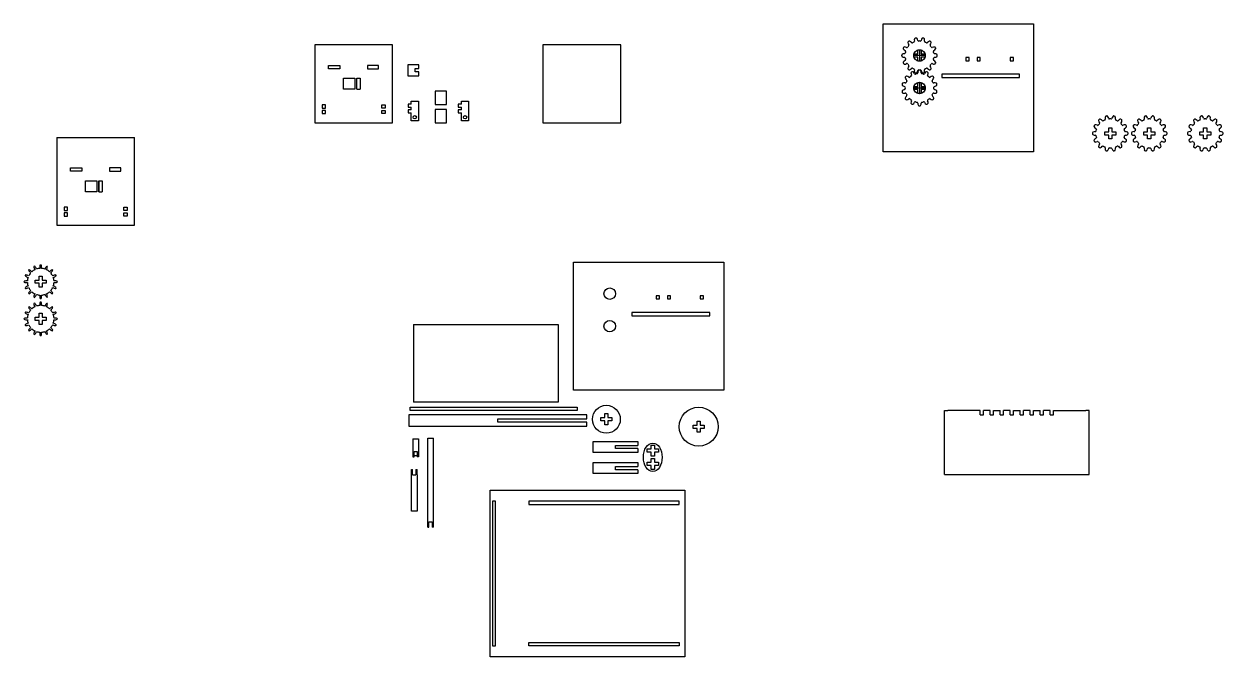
# Model space of a CAD drawing. Header units: millimetres. Extents: x 9580 to 14459, y 6196 to 7212.
# Drawn here: x 13381 to 14459, y 6643 to 7212 of the extents above; entities that cross this region are included whole.
import ezdxf

# ---------------------------------------------------------------- set-up
doc = ezdxf.new("R2010")
doc.units = ezdxf.units.MM

msp = doc.modelspace()

# ---------------------------------------------------------------- linework, layer by layer
for p, q in [((13712.2, 7192.9), (13642.2, 7192.9)), ((13642.2, 7192.9), (13642.2, 7122.9)), ((13712.2, 7122.9), (13712.2, 7192.9)), ((13917.4, 7192.9), (13847.4, 7192.9)), ((13847.4, 7192.9), (13847.4, 7122.9)), ((13917.4, 7122.9), (13917.4, 7192.9)), ((14190.8, 7183.3), (14180.8, 7183.3)), ((14185.8, 7188.3), (14185.8, 7178.3)), ((14230.5, 7181.5), (14227.6, 7181.5)), ((14227.6, 7181.5), (14227.6, 7178.6)), ((14227.6, 7178.6), (14230.5, 7178.6)), ((14230.5, 7178.6), (14230.5, 7181.5)), ((14240.5, 7181.5), (14237.6, 7181.5)), ((14237.6, 7181.5), (14237.6, 7178.6)), ((14237.6, 7178.6), (14240.5, 7178.6)), ((14240.5, 7178.6), (14240.5, 7181.5)), ((14270.2, 7181.5), (14267.3, 7181.5)), ((14267.3, 7181.5), (14267.3, 7178.6)), ((14267.3, 7178.6), (14270.2, 7178.6)), ((14270.2, 7178.6), (14270.2, 7181.5)), ((13654.7, 7174.3), (13664.7, 7174.3)), ((13654.7, 7171.4), (13654.7, 7174.3)), ((13664.7, 7171.4), (13654.7, 7171.4)), ((13664.7, 7174.3), (13664.7, 7171.4)), ((13699.7, 7174.3), (13689.7, 7174.3)), ((13689.7, 7174.3), (13689.7, 7171.4)), ((13689.7, 7171.4), (13699.7, 7171.4)), ((13699.7, 7171.4), (13699.7, 7174.3)), ((13725.9, 7175), (13725.9, 7165)), ((13735.9, 7175), (13725.9, 7175)), ((13732.4, 7171.5), (13735.9, 7171.5)), ((13732.4, 7168.6), (13732.4, 7171.5)), ((13735.9, 7168.6), (13732.4, 7168.6)), ((13735.9, 7171.5), (13735.9, 7175)), ((13735.9, 7165), (13735.9, 7168.6)), ((13668.2, 7162.9), (13678.2, 7162.9)), ((13668.2, 7152.9), (13668.2, 7162.9)), ((13678.2, 7162.9), (13678.2, 7152.9)), ((13680.2, 7152.9), (13680.2, 7162.9)), ((13680.2, 7162.9), (13683.1, 7162.9)), ((13683.1, 7162.9), (13683.1, 7152.9)), ((13725.9, 7165), (13735.9, 7165)), ((14185.8, 7159.1), (14185.8, 7149.1)), ((14205.8, 7166.4), (14205.8, 7163.5)), ((14275.8, 7166.4), (14205.8, 7166.4)), ((14205.8, 7163.5), (14275.8, 7163.5)), ((14275.8, 7163.5), (14275.8, 7166.4)), ((13678.2, 7152.9), (13668.2, 7152.9)), ((13680.2, 7152.9), (13683.1, 7152.9)), ((13760.6, 7151.1), (13750.6, 7151.1)), ((13750.6, 7151.1), (13750.6, 7139.1)), ((13760.6, 7139.1), (13760.6, 7151.1)), ((14180.8, 7154.1), (14190.8, 7154.1)), ((13651.8, 7139), (13648.9, 7139)), ((13648.9, 7139), (13648.9, 7136.1)), ((13648.9, 7136.1), (13651.8, 7136.1)), ((13651.8, 7136.1), (13651.8, 7139)), ((13702.6, 7139), (13705.5, 7139)), ((13702.6, 7136.1), (13702.6, 7139)), ((13705.5, 7136.1), (13702.6, 7136.1)), ((13705.5, 7139), (13705.5, 7136.1)), ((13729, 7139.6), (13726.1, 7139.6)), ((13726.1, 7139.6), (13726.1, 7136.7)), ((13726.1, 7136.7), (13729, 7136.7)), ((13750.6, 7139.1), (13760.6, 7139.1)), ((13760.6, 7134.9), (13750.6, 7134.9)), ((13750.6, 7134.9), (13750.6, 7122.9)), ((13760.6, 7122.9), (13760.6, 7134.9)), ((13774.1, 7139.6), (13771.2, 7139.6)), ((13771.2, 7139.6), (13771.2, 7136.7)), ((13771.2, 7136.7), (13774.1, 7136.7)), ((13651.8, 7134), (13648.9, 7134)), ((13648.9, 7134), (13648.9, 7131.1)), ((13648.9, 7131.1), (13651.8, 7131.1)), ((13651.8, 7131.1), (13651.8, 7134)), ((13702.6, 7134), (13705.5, 7134)), ((13702.6, 7131.1), (13702.6, 7134)), ((13705.5, 7131.1), (13702.6, 7131.1)), ((13705.5, 7134), (13705.5, 7131.1)), ((13729, 7134.6), (13726.1, 7134.6)), ((13726.1, 7134.6), (13726.1, 7131.7)), ((13726.1, 7131.7), (13729, 7131.7)), ((13774.1, 7134.6), (13771.2, 7134.6)), ((13771.2, 7134.6), (13771.2, 7131.7)), ((13771.2, 7131.7), (13774.1, 7131.7)), ((13642.2, 7122.9), (13712.2, 7122.9)), ((13750.6, 7122.9), (13760.6, 7122.9)), ((13847.4, 7122.9), (13917.4, 7122.9)), ((13410.3, 7109.7), (13410.3, 7030.7)), ((13410.3, 7109.7), (13480.3, 7109.7)), ((13480.3, 7030.7), (13480.3, 7109.7)), ((13422.8, 7082.2), (13432.8, 7082.2)), ((13422.8, 7079.3), (13422.8, 7082.2)), ((13432.8, 7082.2), (13432.8, 7079.3)), ((13467.8, 7082.2), (13457.8, 7082.2)), ((13457.8, 7082.2), (13457.8, 7079.3)), ((13467.8, 7079.3), (13467.8, 7082.2)), ((13432.8, 7079.3), (13422.8, 7079.3)), ((13436.3, 7070.7), (13446.3, 7070.7)), ((13436.3, 7060.7), (13436.3, 7070.7)), ((13446.3, 7070.7), (13446.3, 7060.7)), ((13448.3, 7060.7), (13448.3, 7070.7)), ((13448.3, 7070.7), (13451.2, 7070.7)), ((13448.3, 7070.7), (13448.3, 7060.7)), ((13448.3, 7070.7), (13448.3, 7060.7)), ((13451.2, 7070.7), (13451.2, 7060.7)), ((13457.8, 7079.3), (13467.8, 7079.3)), ((13446.3, 7060.7), (13436.3, 7060.7)), ((13448.3, 7060.7), (13451.2, 7060.7)), ((13419.9, 7046.9), (13417, 7046.9)), ((13417, 7046.9), (13417, 7044)), ((13417, 7044), (13419.9, 7044)), ((13419.9, 7041.9), (13417, 7041.9)), ((13417, 7041.9), (13417, 7039)), ((13417, 7039), (13419.9, 7039)), ((13419.9, 7044), (13419.9, 7046.9)), ((13419.9, 7039), (13419.9, 7041.9)), ((13470.7, 7046.9), (13473.6, 7046.9)), ((13470.7, 7044), (13470.7, 7046.9)), ((13473.6, 7044), (13470.7, 7044)), ((13470.7, 7041.9), (13473.6, 7041.9)), ((13470.7, 7039), (13470.7, 7041.9)), ((13473.6, 7039), (13470.7, 7039)), ((13473.6, 7046.9), (13473.6, 7044)), ((13473.6, 7041.9), (13473.6, 7039)), ((13410.3, 7030.7), (13480.3, 7030.7)), ((13952.1, 6967.5), (13949.2, 6967.5)), ((13949.2, 6967.5), (13949.2, 6964.6)), ((13949.2, 6964.6), (13952.1, 6964.6)), ((13952.1, 6964.6), (13952.1, 6967.5)), ((13962.1, 6967.5), (13959.2, 6967.5)), ((13959.2, 6967.5), (13959.2, 6964.6)), ((13959.2, 6964.6), (13962.1, 6964.6)), ((13962.1, 6964.6), (13962.1, 6967.5)), ((13991.7, 6967.5), (13988.8, 6967.5)), ((13988.8, 6967.5), (13988.8, 6964.6)), ((13988.8, 6964.6), (13991.7, 6964.6)), ((13991.7, 6964.6), (13991.7, 6967.5)), ((13927.4, 6952.4), (13927.4, 6949.5)), ((13997.4, 6952.4), (13927.4, 6952.4)), ((13997.4, 6949.5), (13997.4, 6952.4)), ((13731.1, 6941.7), (13861.1, 6941.7)), ((13731.1, 6941.7), (13731.1, 6871.7)), ((13861.1, 6941.7), (13861.1, 6871.7)), ((13927.4, 6949.5), (13997.4, 6949.5)), ((13728, 6864.4), (13728, 6867.3)), ((13728, 6867.3), (13878, 6867.3)), ((13861.1, 6871.7), (13731.1, 6871.7)), ((13878, 6867.3), (13878, 6864.4)), ((13878, 6864.4), (13728, 6864.4)), ((14208.4, 6806.9), (14208.4, 6864.4)), ((14208.4, 6864.4), (14211.4, 6864.4)), ((14234.4, 6864.4), (14211.4, 6864.4)), ((14240.4, 6864.4), (14234.4, 6864.4)), ((14240.4, 6860.4), (14240.4, 6864.4)), ((14240.4, 6860.4), (14243.4, 6860.4)), ((14249.4, 6864.4), (14243.4, 6864.4)), ((14243.4, 6860.4), (14243.4, 6864.4)), ((14249.4, 6860.4), (14249.4, 6864.4)), ((14249.4, 6860.4), (14252.4, 6860.4)), ((14252.4, 6860.4), (14252.4, 6864.4)), ((14252.4, 6864.4), (14258.4, 6864.4)), ((14258.4, 6860.4), (14258.4, 6864.4)), ((14258.4, 6860.4), (14261.4, 6860.4)), ((14261.4, 6860.4), (14261.4, 6864.4)), ((14267.4, 6864.4), (14261.4, 6864.4)), ((14267.4, 6860.4), (14267.4, 6864.4)), ((14267.4, 6860.4), (14270.4, 6860.4)), ((14270.4, 6860.4), (14270.4, 6864.4)), ((14270.4, 6864.4), (14276.4, 6864.4)), ((14276.4, 6860.4), (14276.4, 6864.4)), ((14276.4, 6860.4), (14279.4, 6860.4)), ((14285.4, 6864.4), (14279.4, 6864.4)), ((14279.4, 6860.4), (14279.4, 6864.4)), ((14285.4, 6860.4), (14285.4, 6864.4)), ((14285.4, 6860.4), (14288.4, 6860.4)), ((14288.4, 6860.4), (14288.4, 6864.4)), ((14288.4, 6864.4), (14294.4, 6864.4)), ((14294.4, 6860.4), (14294.4, 6864.4)), ((14294.4, 6860.4), (14297.4, 6860.4)), ((14297.4, 6860.4), (14297.4, 6864.4)), ((14303.4, 6864.4), (14297.4, 6864.4)), ((14303.4, 6860.4), (14303.4, 6864.4)), ((14303.4, 6860.4), (14306.4, 6860.4)), ((14306.4, 6860.4), (14306.4, 6864.4)), ((14306.4, 6864.4), (14312.4, 6864.4)), ((14312.4, 6864.4), (14335.4, 6864.4)), ((14338.4, 6864.4), (14335.4, 6864.4)), ((14338.4, 6806.9), (14338.4, 6864.4)), ((13730.4, 6838.9), (13730.4, 6822.6)), ((13730.4, 6838.9), (13735.4, 6838.9)), ((13735.4, 6838.9), (13735.4, 6822.6)), ((13743.9, 6764.4), (13743.9, 6839.4)), ((13743.9, 6839.4), (13748.9, 6839.4)), ((13748.9, 6764.4), (13748.9, 6839.4)), ((13730.4, 6822.6), (13731.5, 6822.6)), ((13731, 6823.8), (13733.9, 6823.8)), ((13731.5, 6827.6), (13734.4, 6827.6)), ((13731.5, 6822.6), (13731.5, 6827.6)), ((13734.4, 6827.6), (13734.4, 6822.6)), ((13735.4, 6822.6), (13734.4, 6822.6)), ((13729.2, 6806.4), (13729.2, 6811.4)), ((13729.2, 6811.4), (13730.2, 6811.4)), ((13729.2, 6773.9), (13729.2, 6806.4)), ((13730.2, 6806.4), (13730.2, 6811.4)), ((13730.2, 6806.4), (13733.1, 6806.4)), ((13733.1, 6811.4), (13733.1, 6806.4)), ((13733.1, 6811.4), (13734.2, 6811.4)), ((13734.2, 6806.4), (13734.2, 6811.4)), ((13734.2, 6806.4), (13734.2, 6773.9)), ((14208.4, 6806.9), (14338.4, 6806.9)), ((13801.9, 6782.9), (13801.9, 6652.9)), ((13804.8, 6782.9), (13801.9, 6782.9)), ((13804.8, 6652.9), (13804.8, 6782.9)), ((13969.8, 6782.9), (13834.8, 6782.9)), ((13834.8, 6782.9), (13834.8, 6780)), ((13834.8, 6780), (13969.8, 6780)), ((13969.8, 6780), (13969.8, 6782.9)), ((13734.2, 6773.9), (13729.2, 6773.9)), ((13743.9, 6759.4), (13743.9, 6764.4)), ((13743.9, 6759.4), (13744.9, 6759.4)), ((13744.9, 6764.4), (13747.8, 6764.4)), ((13744.9, 6759.4), (13744.9, 6764.4)), ((13747.8, 6764.4), (13747.8, 6759.4)), ((13748.9, 6759.4), (13747.8, 6759.4)), ((13748.9, 6759.4), (13748.9, 6764.4)), ((13801.9, 6652.9), (13804.8, 6652.9)), ((13834.8, 6655.8), (13969.8, 6655.8)), ((13834.8, 6652.9), (13834.8, 6655.8)), ((13969.8, 6652.9), (13834.8, 6652.9)), ((13969.8, 6655.8), (13969.8, 6652.9))]:
    msp.add_line(p, q)
for points in [[(14153.3, 7211.6), (14288.3, 7211.6), (14288.3, 7096.6), (14153.3, 7096.6)], [(13874.9, 6997.6), (14009.9, 6997.6), (14009.9, 6882.6), (13874.9, 6882.6)], [(13799.8, 6792.9), (13974.8, 6792.9), (13974.8, 6642.9), (13799.8, 6642.9)]]:
    msp.add_lwpolyline(points, close=True)
for points in [[(14184.4, 7181.8), (14180.8, 7181.8), (14180.8, 7184.7), (14184.4, 7184.7)], [(14184.4, 7184.7), (14184.4, 7188.3), (14187.3, 7188.3), (14187.3, 7184.7)], [(14187.3, 7181.8), (14187.3, 7178.3), (14184.4, 7178.3), (14184.4, 7181.8)], [(14187.3, 7184.7), (14190.8, 7184.7), (14190.8, 7181.8), (14187.3, 7181.8)], [(14184.4, 7155.5), (14184.4, 7159.1), (14187.3, 7159.1), (14187.3, 7155.5)], [(14184.4, 7152.6), (14180.8, 7152.6), (14180.8, 7155.5), (14184.4, 7155.5)], [(14187.3, 7152.6), (14187.3, 7149.1), (14184.4, 7149.1), (14184.4, 7152.6)], [(14187.3, 7155.5), (14190.8, 7155.5), (14190.8, 7152.6), (14187.3, 7152.6)], [(13729, 7139.6), (13729, 7142.1), (13735.5, 7142.1), (13735.5, 7124.7), (13729, 7124.7), (13729, 7131.7)], [(13729, 7134.6), (13729, 7136.7)], [(13774.1, 7139.6), (13774.1, 7142.1), (13780.6, 7142.1), (13780.6, 7124.7), (13774.1, 7124.7), (13774.1, 7131.7)], [(13774.1, 7134.6), (13774.1, 7136.7)], [(14355.9, 7111.8), (14352.3, 7111.8), (14352.3, 7114.7), (14355.9, 7114.7)], [(14355.9, 7114.7), (14355.9, 7118.3), (14358.8, 7118.3), (14358.8, 7114.7)], [(14358.8, 7114.7), (14362.3, 7114.7), (14362.3, 7111.8), (14358.8, 7111.8)], [(14390.9, 7111.8), (14387.4, 7111.8), (14387.4, 7114.7), (14390.9, 7114.7)], [(14390.9, 7114.7), (14390.9, 7118.3), (14393.8, 7118.3), (14393.8, 7114.7)], [(14393.8, 7114.7), (14397.4, 7114.7), (14397.4, 7111.8), (14393.8, 7111.8)], [(14441.2, 7111.8), (14437.7, 7111.8), (14437.7, 7114.7), (14441.2, 7114.7)], [(14441.2, 7114.7), (14441.2, 7118.3), (14444.1, 7118.3), (14444.1, 7114.7)], [(14444.1, 7114.7), (14447.7, 7114.7), (14447.7, 7111.8), (14444.1, 7111.8)], [(14358.8, 7111.8), (14358.8, 7108.3), (14355.9, 7108.3), (14355.9, 7111.8)], [(14393.8, 7111.8), (14393.8, 7108.3), (14390.9, 7108.3), (14390.9, 7111.8)], [(14444.1, 7111.8), (14444.1, 7108.3), (14441.2, 7108.3), (14441.2, 7111.8)], [(13394.4, 6981.5), (13394.4, 6985), (13397.3, 6985), (13397.3, 6981.5)], [(13394.4, 6978.6), (13390.9, 6978.6), (13390.9, 6981.5), (13394.4, 6981.5)], [(13397.3, 6978.6), (13397.3, 6975), (13394.4, 6975), (13394.4, 6978.6)], [(13397.3, 6981.5), (13400.9, 6981.5), (13400.9, 6978.6), (13397.3, 6978.6)], [(13394.4, 6948.1), (13394.4, 6951.7), (13397.3, 6951.7), (13397.3, 6948.1)], [(13394.4, 6945.2), (13390.9, 6945.2), (13390.9, 6948.1), (13394.4, 6948.1)], [(13397.3, 6945.2), (13397.3, 6941.7), (13394.4, 6941.7), (13394.4, 6945.2)], [(13397.3, 6948.1), (13400.9, 6948.1), (13400.9, 6945.2), (13397.3, 6945.2)], [(13886.7, 6856.9), (13886.7, 6860.4), (13726.7, 6860.4), (13726.7, 6850.4), (13886.7, 6850.4), (13886.7, 6854)], [(13886.7, 6854), (13806.7, 6854), (13806.7, 6856.9), (13886.7, 6856.9)], [(13902.9, 6855.1), (13899.4, 6855.1), (13899.4, 6858), (13902.9, 6858)], [(13902.9, 6858), (13902.9, 6861.5), (13905.8, 6861.5), (13905.8, 6858)], [(13905.8, 6855.1), (13905.8, 6851.5), (13902.9, 6851.5), (13902.9, 6855.1)], [(13905.8, 6858), (13909.4, 6858), (13909.4, 6855.1), (13905.8, 6855.1)], [(13985.9, 6851.2), (13985.9, 6854.8), (13988.8, 6854.8), (13988.8, 6851.2)], [(13985.9, 6848.3), (13982.4, 6848.3), (13982.4, 6851.2), (13985.9, 6851.2)], [(13988.8, 6848.3), (13988.8, 6844.8), (13985.9, 6844.8), (13985.9, 6848.3)], [(13988.8, 6851.2), (13992.4, 6851.2), (13992.4, 6848.3), (13988.8, 6848.3)], [(13932.6, 6830.1), (13932.6, 6826.6), (13892.6, 6826.6), (13892.6, 6836.6), (13932.6, 6836.6), (13932.6, 6833)], [(13944.7, 6829.8), (13944.7, 6833.3), (13947.6, 6833.3), (13947.6, 6829.8)], [(13932.6, 6830.1), (13912.6, 6830.1), (13912.6, 6833), (13932.6, 6833)], [(13944.7, 6826.9), (13941.1, 6826.9), (13941.1, 6829.8), (13944.7, 6829.8)], [(13947.6, 6826.9), (13947.6, 6823.3), (13944.7, 6823.3), (13944.7, 6826.9)], [(13947.6, 6829.8), (13951.1, 6829.8), (13951.1, 6826.9), (13947.6, 6826.9)], [(13932.6, 6811.1), (13932.6, 6807.6), (13892.6, 6807.6), (13892.6, 6817.6), (13932.6, 6817.6), (13932.6, 6814)], [(13932.6, 6811.1), (13912.6, 6811.1), (13912.6, 6814), (13932.6, 6814)], [(13944.7, 6814.9), (13941.1, 6814.9), (13941.1, 6817.8), (13944.7, 6817.8)], [(13944.7, 6817.8), (13944.7, 6821.3), (13947.6, 6821.3), (13947.6, 6817.8)], [(13947.6, 6814.9), (13947.6, 6811.3), (13944.7, 6811.3), (13944.7, 6814.9)], [(13947.6, 6817.8), (13951.1, 6817.8), (13951.1, 6814.9), (13947.6, 6814.9)]]:
    msp.add_lwpolyline(points)
for centre, radius in [((14185.8, 7183.3), 5.15), ((14185.8, 7154.1), 5.15), ((13732.2, 7127.8), 1.5), ((13777.4, 7127.8), 1.5), ((13907.4, 6969.3), 5.15), ((13907.4, 6940.1), 5.15), ((13904.4, 6856.5), 12.5), ((13987.4, 6849.8), 17.5)]:
    msp.add_circle(centre, radius)
for centre, radius, start, end in [((14185.8, 7183.3), 16, 152.9286, 155.6429), ((14171.9, 7189.6), 0.75, 155.6429, 211.2831), ((14174.4, 7191.1), 3.65, 211.2831, 245.7925), ((14172.2, 7190.2), 0.75, 97.2884, 152.9286), ((14172.6, 7187.3), 3.65, 62.7789, 97.2884), ((14174.6, 7191.2), 0.75, 242.7789, 324.5411), ((14185.8, 7183.3), 13, 138.316, 144.5411), ((14176, 7195), 0.75, 129.9286, 185.5688), ((14178.9, 7195.2), 3.65, 185.5688, 220.0782), ((14185.8, 7183.3), 16, 127.2143, 129.9286), ((14176.6, 7195.4), 0.75, 71.5741, 127.2143), ((14175.6, 7192.4), 0.75, 318.316, 40.0782), ((14175.7, 7192.7), 3.65, 37.0647, 71.5741), ((14179.2, 7195.3), 0.75, 217.0647, 298.8269), ((14185.8, 7183.3), 13, 112.6017, 118.8269), ((14180.5, 7196), 0.75, 292.6017, 14.3639), ((14184.8, 7197.1), 3.65, 159.8545, 194.3639), ((14182.1, 7198.1), 0.75, 104.2143, 159.8545), ((14185.8, 7183.3), 16, 101.5, 104.2143), ((14182.8, 7198.2), 0.75, 45.8598, 101.5), ((14180.8, 7196.1), 3.65, 11.3504, 45.8598), ((14185.1, 7197), 0.75, 191.3504, 273.1126), ((14185.8, 7183.3), 13, 86.8874, 93.1126), ((14186.6, 7197), 0.75, 266.8874, 348.6496), ((14190.9, 7196.1), 3.65, 134.1402, 168.6496), ((14188.9, 7198.2), 0.75, 78.5, 134.1402), ((14185.8, 7183.3), 16, 75.7857, 78.5), ((14189.6, 7198.1), 0.75, 20.1455, 75.7857), ((14186.8, 7197.1), 3.65, 345.6361, 20.1455), ((14191.1, 7196), 0.75, 165.6361, 247.3983), ((14185.8, 7183.3), 13, 61.1731, 67.3983), ((14192.5, 7195.3), 0.75, 241.1731, 322.9353), ((14196, 7192.7), 3.65, 108.4259, 142.9353), ((14195, 7195.4), 0.75, 52.7857, 108.4259), ((14196.1, 7192.4), 0.75, 139.9218, 221.684), ((14185.8, 7183.3), 16, 50.0714, 52.7857), ((14192.7, 7195.2), 3.65, 319.9218, 354.4312), ((14185.8, 7183.3), 13, 35.4589, 41.684), ((14195.6, 7195), 0.75, 354.4312, 50.0714), ((14197, 7191.2), 0.75, 215.4589, 297.2211), ((14199, 7187.3), 3.65, 82.7116, 117.2211), ((14197.2, 7191.1), 3.65, 294.2075, 328.7169), ((14199.4, 7190.2), 0.75, 27.0714, 82.7116), ((14185.8, 7183.3), 16, 24.3571, 27.0714), ((14199.7, 7189.6), 0.75, 328.7169, 24.3571), ((14170.6, 7183.6), 0.75, 123.0026, 178.6428), ((14185.8, 7183.3), 16, 178.6428, 181.3572), ((14170.6, 7182.9), 0.75, 181.3572, 236.9974), ((14172.2, 7181.2), 3.65, 88.4932, 123.0026), ((14172.2, 7185.3), 3.65, 236.9974, 271.5068), ((14174.4, 7175.5), 3.65, 114.2075, 148.7169), ((14172.3, 7185.6), 0.75, 268.4932, 350.2554), ((14172.3, 7180.9), 0.75, 9.7446, 91.5068), ((14172.6, 7187.1), 0.75, 344.0303, 65.7925), ((14172.6, 7179.5), 0.75, 294.2075, 15.9697), ((14185.8, 7183.3), 13, 164.0303, 170.2554), ((14185.8, 7183.3), 13, 189.7446, 195.9697), ((14199, 7187.1), 0.75, 114.2075, 195.9697), ((14185.8, 7183.3), 13, 9.7446, 15.9697), ((14185.8, 7183.3), 13, 344.0303, 350.2554), ((14199, 7179.5), 0.75, 164.0303, 245.7925), ((14199.4, 7185.6), 0.75, 189.7446, 271.5068), ((14199.4, 7180.9), 0.75, 88.4932, 170.2554), ((14197.2, 7175.5), 3.65, 31.2831, 65.7925), ((14199.5, 7181.2), 3.65, 56.9974, 91.5068), ((14199.5, 7185.3), 3.65, 268.4932, 303.0026), ((14201.1, 7183.6), 0.75, 1.3572, 56.9974), ((14201.1, 7182.9), 0.75, 303.0026, 358.6428), ((14185.8, 7183.3), 16, 358.6428, 1.3572), ((14171.9, 7177), 0.75, 148.7169, 204.3571), ((14185.8, 7183.3), 16, 204.3571, 207.0714), ((14172.2, 7176.3), 0.75, 207.0714, 262.7116), ((14172.6, 7179.2), 3.65, 262.7116, 297.2211), ((14174.6, 7175.3), 0.75, 35.4589, 117.2211), ((14185.8, 7183.3), 13, 215.4589, 221.684), ((14178.9, 7171.3), 3.65, 139.9218, 174.4312), ((14176, 7171.6), 0.75, 174.4312, 230.0714), ((14185.8, 7183.3), 16, 230.0714, 232.7857), ((14175.6, 7174.1), 0.75, 319.9218, 41.684), ((14176.6, 7171.1), 0.75, 232.7857, 288.4259), ((14175.7, 7173.9), 3.65, 288.4259, 322.9353), ((14178.9, 7167.6), 0.75, 117.0714, 172.7116), ((14181.8, 7167.3), 3.65, 172.7116, 207.2211), ((14185.8, 7154.1), 16, 114.3571, 117.0714), ((14179.2, 7171.2), 0.75, 61.1731, 142.9353), ((14179.5, 7168), 0.75, 58.7169, 114.3571), ((14185.8, 7183.3), 13, 241.1731, 247.3983), ((14178, 7165.5), 3.65, 24.2075, 58.7169), ((14180.5, 7170.6), 0.75, 345.6361, 67.3983), ((14184.8, 7169.5), 3.65, 165.6361, 200.1455), ((14182.1, 7168.5), 0.75, 200.1455, 255.7857), ((14185.8, 7183.3), 16, 255.7857, 258.5), ((14182.8, 7168.3), 0.75, 258.5, 314.1402), ((14180.8, 7170.4), 3.65, 314.1402, 348.6496), ((14183.5, 7167.6), 0.75, 279.7446, 1.5068), ((14187.9, 7167.7), 3.65, 146.9974, 181.5068), ((14185.1, 7169.5), 0.75, 86.8874, 168.6496), ((14185.5, 7169.3), 0.75, 91.3572, 146.9974), ((14185.8, 7183.3), 13, 266.8874, 273.1126), ((14185.8, 7154.1), 16, 88.6428, 91.3572), ((14186.2, 7169.3), 0.75, 33.0026, 88.6428), ((14186.6, 7169.5), 0.75, 11.3504, 93.1126), ((14183.8, 7167.7), 3.65, 358.4932, 33.0026), ((14190.9, 7170.4), 3.65, 191.3504, 225.8598), ((14188.1, 7167.6), 0.75, 178.4932, 260.2554), ((14188.9, 7168.3), 0.75, 225.8598, 281.5), ((14185.8, 7183.3), 16, 281.5, 284.2143), ((14189.6, 7168.5), 0.75, 284.2143, 339.8545), ((14186.8, 7169.5), 3.65, 339.8545, 14.3639), ((14193.6, 7165.5), 3.65, 121.2831, 155.7925), ((14191.1, 7170.6), 0.75, 112.6017, 194.3639), ((14185.8, 7183.3), 13, 292.6017, 298.8269), ((14192.1, 7168), 0.75, 65.6429, 121.2831), ((14192.5, 7171.2), 0.75, 37.0647, 118.8269), ((14185.8, 7154.1), 16, 62.9286, 65.6429), ((14196, 7173.9), 3.65, 217.0647, 251.5741), ((14192.8, 7167.6), 0.75, 7.2884, 62.9286), ((14189.9, 7167.3), 3.65, 332.7789, 7.2884), ((14195, 7171.1), 0.75, 251.5741, 307.2143), ((14196.1, 7174.1), 0.75, 138.316, 220.0782), ((14185.8, 7183.3), 13, 318.316, 324.5411), ((14192.7, 7171.3), 3.65, 5.5688, 40.0782), ((14185.8, 7183.3), 16, 307.2143, 309.9286), ((14195.6, 7171.6), 0.75, 309.9286, 5.5688), ((14197, 7175.3), 0.75, 62.7789, 144.5411), ((14199, 7179.2), 3.65, 242.7789, 277.2884), ((14199.4, 7176.3), 0.75, 277.2884, 332.9286), ((14185.8, 7183.3), 16, 332.9286, 335.6429), ((14199.7, 7177), 0.75, 335.6429, 31.2831), ((14185.8, 7154.1), 16, 165.7857, 168.5), ((14170.9, 7157.1), 0.75, 168.5, 224.1402), ((14171, 7157.8), 0.75, 110.1455, 165.7857), ((14173, 7159.1), 3.65, 224.1402, 258.6496), ((14172, 7155.1), 3.65, 75.6361, 110.1455), ((14173.7, 7163.3), 0.75, 142.7857, 198.4259), ((14173.1, 7159.4), 0.75, 255.6361, 337.3983), ((14176.4, 7164.2), 3.65, 198.4259, 232.9353), ((14185.8, 7154.1), 16, 140.0714, 142.7857), ((14174.1, 7163.9), 0.75, 84.4312, 140.0714), ((14185.8, 7154.1), 13, 151.1731, 157.3983), ((14173.8, 7161), 3.65, 49.9218, 84.4312), ((14173.8, 7160.7), 0.75, 331.1731, 52.9353), ((14176.7, 7164.3), 0.75, 229.9218, 311.684), ((14185.8, 7154.1), 13, 125.4589, 131.684), ((14177.8, 7165.3), 0.75, 305.4589, 27.2211), ((14182, 7167.3), 0.75, 204.2075, 285.9697), ((14185.8, 7154.1), 13, 99.7446, 105.9697), ((14185.8, 7154.1), 13, 74.0303, 80.2554), ((14189.6, 7167.3), 0.75, 254.0303, 335.7925), ((14193.8, 7165.3), 0.75, 152.7789, 234.5411), ((14185.8, 7154.1), 13, 48.316, 54.5411), ((14195, 7164.3), 0.75, 228.316, 310.0782), ((14197.8, 7161), 3.65, 95.5688, 130.0782), ((14197.9, 7160.7), 0.75, 127.0647, 208.8269), ((14185.8, 7154.1), 13, 22.6017, 28.8269), ((14197.5, 7163.9), 0.75, 39.9286, 95.5688), ((14195.2, 7164.2), 3.65, 307.0647, 341.5741), ((14198.5, 7159.4), 0.75, 202.6017, 284.3639), ((14185.8, 7154.1), 16, 37.2143, 39.9286), ((14198, 7163.3), 0.75, 341.5741, 37.2143), ((14199.6, 7155.1), 3.65, 69.8545, 104.3639), ((14198.7, 7159.1), 3.65, 281.3504, 315.8598), ((14200.6, 7157.8), 0.75, 14.2143, 69.8545), ((14185.8, 7154.1), 16, 11.5, 14.2143), ((14200.8, 7157.1), 0.75, 315.8598, 11.5), ((14170.9, 7151), 0.75, 135.8598, 191.5), ((14185.8, 7154.1), 16, 191.5, 194.2143), ((14173, 7149), 3.65, 101.3504, 135.8598), ((14171, 7150.3), 0.75, 194.2143, 249.8545), ((14172, 7153), 3.65, 249.8545, 284.3639), ((14172.1, 7154.8), 0.75, 356.8874, 78.6496), ((14172.1, 7153.3), 0.75, 281.3504, 3.1126), ((14185.8, 7154.1), 13, 176.8874, 183.1126), ((14173.1, 7148.8), 0.75, 22.6017, 104.3639), ((14176.4, 7143.9), 3.65, 127.0647, 161.5741), ((14185.8, 7154.1), 13, 202.6017, 208.8269), ((14173.8, 7147.4), 0.75, 307.0647, 28.8269), ((14197.9, 7147.4), 0.75, 151.1731, 232.9353), ((14185.8, 7154.1), 13, 331.1731, 337.3983), ((14195.2, 7143.9), 3.65, 18.4259, 52.9353), ((14198.5, 7148.8), 0.75, 75.6361, 157.3983), ((14199.6, 7153), 3.65, 255.6361, 290.1455), ((14199.6, 7154.8), 0.75, 101.3504, 183.1126), ((14185.8, 7154.1), 13, 356.8874, 3.1126), ((14199.6, 7153.3), 0.75, 176.8874, 258.6496), ((14198.7, 7149), 3.65, 44.1402, 78.6496), ((14200.6, 7150.3), 0.75, 290.1455, 345.7857), ((14200.8, 7151), 0.75, 348.5, 44.1402), ((14185.8, 7154.1), 16, 345.7857, 348.5), ((14173.7, 7144.8), 0.75, 161.5741, 217.2143), ((14185.8, 7154.1), 16, 217.2143, 219.9286), ((14174.1, 7144.3), 0.75, 219.9286, 275.5688), ((14173.8, 7147.2), 3.65, 275.5688, 310.0782), ((14176.7, 7143.8), 0.75, 48.316, 130.0782), ((14185.8, 7154.1), 13, 228.316, 234.5411), ((14181.8, 7140.9), 3.65, 152.7789, 187.2884), ((14178.9, 7140.5), 0.75, 187.2884, 242.9286), ((14177.8, 7142.9), 0.75, 332.7789, 54.5411), ((14185.8, 7154.1), 16, 242.9286, 245.6429), ((14179.5, 7140.2), 0.75, 245.6429, 301.2831), ((14178, 7142.7), 3.65, 301.2831, 335.7925), ((14182, 7140.9), 0.75, 74.0303, 155.7925), ((14185.8, 7154.1), 13, 254.0303, 260.2554), ((14183.5, 7140.5), 0.75, 358.4932, 80.2554), ((14187.9, 7140.4), 3.65, 178.4932, 213.0026), ((14185.5, 7138.8), 0.75, 213.0026, 268.6428), ((14185.8, 7154.1), 16, 268.6428, 271.3572), ((14186.2, 7138.8), 0.75, 271.3572, 326.9974), ((14183.8, 7140.4), 3.65, 326.9974, 1.5068), ((14188.1, 7140.5), 0.75, 99.7446, 181.5068), ((14185.8, 7154.1), 13, 279.7446, 285.9697), ((14189.6, 7140.9), 0.75, 24.2075, 105.9697), ((14193.6, 7142.7), 3.65, 204.2075, 238.7169), ((14192.1, 7140.2), 0.75, 238.7169, 294.3571), ((14185.8, 7154.1), 16, 294.3571, 297.0714), ((14193.8, 7142.9), 0.75, 125.4589, 207.2211), ((14189.9, 7140.9), 3.65, 352.7116, 27.2211), ((14192.8, 7140.5), 0.75, 297.0714, 352.7116), ((14185.8, 7154.1), 13, 305.4589, 311.684), ((14195, 7143.8), 0.75, 49.9218, 131.684), ((14197.8, 7147.2), 3.65, 229.9218, 264.4312), ((14197.5, 7144.3), 0.75, 264.4312, 320.0714), ((14185.8, 7154.1), 16, 320.0714, 322.7857), ((14198, 7144.8), 0.75, 322.7857, 18.4259), ((14347.5, 7124.9), 0.75, 129.9286, 185.5688), ((14350.4, 7125.2), 3.65, 185.5688, 220.0782), ((14357.3, 7113.3), 16, 127.2143, 129.9286), ((14348.1, 7125.4), 0.75, 71.5741, 127.2143), ((14347.2, 7122.6), 3.65, 37.0647, 71.5741), ((14350.7, 7125.3), 0.75, 217.0647, 298.8269), ((14357.3, 7113.3), 13, 112.6017, 118.8269), ((14352, 7125.9), 0.75, 292.6017, 14.3639), ((14356.3, 7127), 3.65, 159.8545, 194.3639), ((14353.6, 7128), 0.75, 104.2143, 159.8545), ((14357.3, 7113.3), 16, 101.5, 104.2143), ((14354.3, 7128.2), 0.75, 45.8598, 101.5), ((14352.3, 7126.1), 3.65, 11.3504, 45.8598), ((14356.6, 7127), 0.75, 191.3504, 273.1126), ((14357.3, 7113.3), 13, 86.8874, 93.1126), ((14358.1, 7127), 0.75, 266.8874, 348.6496), ((14362.4, 7126.1), 3.65, 134.1402, 168.6496), ((14360.4, 7128.2), 0.75, 78.5, 134.1402), ((14357.3, 7113.3), 16, 75.7857, 78.5), ((14361.1, 7128), 0.75, 20.1455, 75.7857), ((14358.4, 7127), 3.65, 345.6361, 20.1455), ((14362.6, 7125.9), 0.75, 165.6361, 247.3983), ((14357.3, 7113.3), 13, 61.1731, 67.3983), ((14364, 7125.3), 0.75, 241.1731, 322.9353), ((14367.5, 7122.6), 3.65, 108.4259, 142.9353), ((14366.5, 7125.4), 0.75, 52.7857, 108.4259), ((14357.3, 7113.3), 16, 50.0714, 52.7857), ((14364.2, 7125.2), 3.65, 319.9218, 354.4312), ((14367.1, 7124.9), 0.75, 354.4312, 50.0714), ((14382.6, 7124.9), 0.75, 129.9286, 185.5688), ((14385.5, 7125.2), 3.65, 185.5688, 220.0782), ((14392.4, 7113.3), 16, 127.2143, 129.9286), ((14383.2, 7125.4), 0.75, 71.5741, 127.2143), ((14382.2, 7122.6), 3.65, 37.0647, 71.5741), ((14385.8, 7125.3), 0.75, 217.0647, 298.8269), ((14392.4, 7113.3), 13, 112.6017, 118.8269), ((14387.1, 7125.9), 0.75, 292.6017, 14.3639), ((14391.4, 7127), 3.65, 159.8545, 194.3639), ((14388.6, 7128), 0.75, 104.2143, 159.8545), ((14392.4, 7113.3), 16, 101.5, 104.2143), ((14389.3, 7128.2), 0.75, 45.8598, 101.5), ((14387.3, 7126.1), 3.65, 11.3504, 45.8598), ((14391.6, 7127), 0.75, 191.3504, 273.1126), ((14392.4, 7113.3), 13, 86.8874, 93.1126), ((14393.1, 7127), 0.75, 266.8874, 348.6496), ((14397.4, 7126.1), 3.65, 134.1402, 168.6496), ((14395.4, 7128.2), 0.75, 78.5, 134.1402), ((14392.4, 7113.3), 16, 75.7857, 78.5), ((14396.1, 7128), 0.75, 20.1455, 75.7857), ((14393.4, 7127), 3.65, 345.6361, 20.1455), ((14397.7, 7125.9), 0.75, 165.6361, 247.3983), ((14392.4, 7113.3), 13, 61.1731, 67.3983), ((14399, 7125.3), 0.75, 241.1731, 322.9353), ((14402.5, 7122.6), 3.65, 108.4259, 142.9353), ((14401.6, 7125.4), 0.75, 52.7857, 108.4259), ((14392.4, 7113.3), 16, 50.0714, 52.7857), ((14399.3, 7125.2), 3.65, 319.9218, 354.4312), ((14402.2, 7124.9), 0.75, 354.4312, 50.0714), ((14432.9, 7124.9), 0.75, 129.9286, 185.5688), ((14435.8, 7125.2), 3.65, 185.5688, 220.0782), ((14442.7, 7113.3), 16, 127.2143, 129.9286), ((14433.4, 7125.4), 0.75, 71.5741, 127.2143), ((14432.5, 7122.6), 3.65, 37.0647, 71.5741), ((14436, 7125.3), 0.75, 217.0647, 298.8269), ((14442.7, 7113.3), 13, 112.6017, 118.8269), ((14437.4, 7125.9), 0.75, 292.6017, 14.3639), ((14441.6, 7127), 3.65, 159.8545, 194.3639), ((14438.9, 7128), 0.75, 104.2143, 159.8545), ((14442.7, 7113.3), 16, 101.5, 104.2143), ((14439.6, 7128.2), 0.75, 45.8598, 101.5), ((14437.6, 7126.1), 3.65, 11.3504, 45.8598), ((14441.9, 7127), 0.75, 191.3504, 273.1126), ((14442.7, 7113.3), 13, 86.8874, 93.1126), ((14443.4, 7127), 0.75, 266.8874, 348.6496), ((14447.7, 7126.1), 3.65, 134.1402, 168.6496), ((14445.7, 7128.2), 0.75, 78.5, 134.1402), ((14442.7, 7113.3), 16, 75.7857, 78.5), ((14446.4, 7128), 0.75, 20.1455, 75.7857), ((14443.7, 7127), 3.65, 345.6361, 20.1455), ((14448, 7125.9), 0.75, 165.6361, 247.3983), ((14442.7, 7113.3), 13, 61.1731, 67.3983), ((14449.3, 7125.3), 0.75, 241.1731, 322.9353), ((14452.8, 7122.6), 3.65, 108.4259, 142.9353), ((14451.9, 7125.4), 0.75, 52.7857, 108.4259), ((14442.7, 7113.3), 16, 50.0714, 52.7857), ((14449.6, 7125.2), 3.65, 319.9218, 354.4312), ((14452.5, 7124.9), 0.75, 354.4312, 50.0714), ((14342.1, 7113.6), 0.75, 123.0026, 178.6428), ((14357.3, 7113.3), 16, 178.6428, 181.3572), ((14343.7, 7111.2), 3.65, 88.4932, 123.0026), ((14343.4, 7119.5), 0.75, 155.6429, 211.2831), ((14357.3, 7113.3), 16, 152.9286, 155.6429), ((14345.9, 7121), 3.65, 211.2831, 245.7925), ((14343.7, 7120.2), 0.75, 97.2884, 152.9286), ((14344.1, 7117.3), 3.65, 62.7789, 97.2884), ((14343.8, 7115.6), 0.75, 268.4932, 350.2554), ((14344.1, 7117), 0.75, 344.0303, 65.7925), ((14357.3, 7113.3), 13, 164.0303, 170.2554), ((14346.1, 7121.2), 0.75, 242.7789, 324.5411), ((14357.3, 7113.3), 13, 138.316, 144.5411), ((14347.1, 7122.4), 0.75, 318.316, 40.0782), ((14367.6, 7122.4), 0.75, 139.9218, 221.684), ((14357.3, 7113.3), 13, 35.4589, 41.684), ((14368.5, 7121.2), 0.75, 215.4589, 297.2211), ((14370.5, 7117.3), 3.65, 82.7116, 117.2211), ((14370.5, 7117), 0.75, 114.2075, 195.9697), ((14357.3, 7113.3), 13, 9.7446, 15.9697), ((14370.9, 7115.6), 0.75, 189.7446, 271.5068), ((14368.7, 7121), 3.65, 294.2075, 328.7169), ((14371, 7111.2), 3.65, 56.9974, 91.5068), ((14370.9, 7120.2), 0.75, 27.0714, 82.7116), ((14357.3, 7113.3), 16, 24.3571, 27.0714), ((14371.2, 7119.5), 0.75, 328.7169, 24.3571), ((14372.6, 7113.6), 0.75, 1.3572, 56.9974), ((14357.3, 7113.3), 16, 358.6428, 1.3572), ((14377.1, 7113.6), 0.75, 123.0026, 178.6428), ((14392.4, 7113.3), 16, 178.6428, 181.3572), ((14378.7, 7111.2), 3.65, 88.4932, 123.0026), ((14378.5, 7119.5), 0.75, 155.6429, 211.2831), ((14392.4, 7113.3), 16, 152.9286, 155.6429), ((14381, 7121), 3.65, 211.2831, 245.7925), ((14378.8, 7120.2), 0.75, 97.2884, 152.9286), ((14379.2, 7117.3), 3.65, 62.7789, 97.2884), ((14378.8, 7115.6), 0.75, 268.4932, 350.2554), ((14379.2, 7117), 0.75, 344.0303, 65.7925), ((14392.4, 7113.3), 13, 164.0303, 170.2554), ((14381.2, 7121.2), 0.75, 242.7789, 324.5411), ((14392.4, 7113.3), 13, 138.316, 144.5411), ((14382.1, 7122.4), 0.75, 318.316, 40.0782), ((14402.7, 7122.4), 0.75, 139.9218, 221.684), ((14392.4, 7113.3), 13, 35.4589, 41.684), ((14403.6, 7121.2), 0.75, 215.4589, 297.2211), ((14405.6, 7117.3), 3.65, 82.7116, 117.2211), ((14405.6, 7117), 0.75, 114.2075, 195.9697), ((14392.4, 7113.3), 13, 9.7446, 15.9697), ((14405.9, 7115.6), 0.75, 189.7446, 271.5068), ((14403.8, 7121), 3.65, 294.2075, 328.7169), ((14406.1, 7111.2), 3.65, 56.9974, 91.5068), ((14406, 7120.2), 0.75, 27.0714, 82.7116), ((14392.4, 7113.3), 16, 24.3571, 27.0714), ((14406.3, 7119.5), 0.75, 328.7169, 24.3571), ((14407.6, 7113.6), 0.75, 1.3572, 56.9974), ((14392.4, 7113.3), 16, 358.6428, 1.3572), ((14427.4, 7113.6), 0.75, 123.0026, 178.6428), ((14442.7, 7113.3), 16, 178.6428, 181.3572), ((14429, 7111.2), 3.65, 88.4932, 123.0026), ((14428.8, 7119.5), 0.75, 155.6429, 211.2831), ((14442.7, 7113.3), 16, 152.9286, 155.6429), ((14431.2, 7121), 3.65, 211.2831, 245.7925), ((14429.1, 7120.2), 0.75, 97.2884, 152.9286), ((14429.5, 7117.3), 3.65, 62.7789, 97.2884), ((14429.1, 7115.6), 0.75, 268.4932, 350.2554), ((14429.4, 7117), 0.75, 344.0303, 65.7925), ((14442.7, 7113.3), 13, 164.0303, 170.2554), ((14431.5, 7121.2), 0.75, 242.7789, 324.5411), ((14442.7, 7113.3), 13, 138.316, 144.5411), ((14432.4, 7122.4), 0.75, 318.316, 40.0782), ((14452.9, 7122.4), 0.75, 139.9218, 221.684), ((14442.7, 7113.3), 13, 35.4589, 41.684), ((14453.9, 7121.2), 0.75, 215.4589, 297.2211), ((14455.9, 7117.3), 3.65, 82.7116, 117.2211), ((14455.9, 7117), 0.75, 114.2075, 195.9697), ((14442.7, 7113.3), 13, 9.7446, 15.9697), ((14456.2, 7115.6), 0.75, 189.7446, 271.5068), ((14454.1, 7121), 3.65, 294.2075, 328.7169), ((14456.3, 7111.2), 3.65, 56.9974, 91.5068), ((14456.2, 7120.2), 0.75, 27.0714, 82.7116), ((14442.7, 7113.3), 16, 24.3571, 27.0714), ((14456.6, 7119.5), 0.75, 328.7169, 24.3571), ((14457.9, 7113.6), 0.75, 1.3572, 56.9974), ((14442.7, 7113.3), 16, 358.6428, 1.3572), ((14342.1, 7112.9), 0.75, 181.3572, 236.9974), ((14343.7, 7115.3), 3.65, 236.9974, 271.5068), ((14343.4, 7107), 0.75, 148.7169, 204.3571), ((14345.9, 7105.5), 3.65, 114.2075, 148.7169), ((14357.3, 7113.3), 16, 204.3571, 207.0714), ((14343.7, 7106.3), 0.75, 207.0714, 262.7116), ((14344.1, 7109.2), 3.65, 262.7116, 297.2211), ((14343.8, 7110.9), 0.75, 9.7446, 91.5068), ((14344.1, 7109.5), 0.75, 294.2075, 15.9697), ((14357.3, 7113.3), 13, 189.7446, 195.9697), ((14346.1, 7105.3), 0.75, 35.4589, 117.2211), ((14357.3, 7113.3), 13, 215.4589, 221.684), ((14350.4, 7101.3), 3.65, 139.9218, 174.4312), ((14347.1, 7104.1), 0.75, 319.9218, 41.684), ((14367.6, 7104.1), 0.75, 138.316, 220.0782), ((14357.3, 7113.3), 13, 318.316, 324.5411), ((14364.2, 7101.3), 3.65, 5.5688, 40.0782), ((14368.5, 7105.3), 0.75, 62.7789, 144.5411), ((14370.5, 7109.2), 3.65, 242.7789, 277.2884), ((14357.3, 7113.3), 13, 344.0303, 350.2554), ((14370.5, 7109.5), 0.75, 164.0303, 245.7925), ((14370.9, 7110.9), 0.75, 88.4932, 170.2554), ((14368.7, 7105.5), 3.65, 31.2831, 65.7925), ((14371, 7115.3), 3.65, 268.4932, 303.0026), ((14370.9, 7106.3), 0.75, 277.2884, 332.9286), ((14357.3, 7113.3), 16, 332.9286, 335.6429), ((14371.2, 7107), 0.75, 335.6429, 31.2831), ((14372.6, 7112.9), 0.75, 303.0026, 358.6428), ((14377.1, 7112.9), 0.75, 181.3572, 236.9974), ((14378.7, 7115.3), 3.65, 236.9974, 271.5068), ((14378.5, 7107), 0.75, 148.7169, 204.3571), ((14392.4, 7113.3), 16, 204.3571, 207.0714), ((14381, 7105.5), 3.65, 114.2075, 148.7169), ((14378.8, 7106.3), 0.75, 207.0714, 262.7116), ((14379.2, 7109.2), 3.65, 262.7116, 297.2211), ((14378.8, 7110.9), 0.75, 9.7446, 91.5068), ((14379.2, 7109.5), 0.75, 294.2075, 15.9697), ((14392.4, 7113.3), 13, 189.7446, 195.9697), ((14381.2, 7105.3), 0.75, 35.4589, 117.2211), ((14392.4, 7113.3), 13, 215.4589, 221.684), ((14385.5, 7101.3), 3.65, 139.9218, 174.4312), ((14382.1, 7104.1), 0.75, 319.9218, 41.684), ((14402.7, 7104.1), 0.75, 138.316, 220.0782), ((14392.4, 7113.3), 13, 318.316, 324.5411), ((14399.3, 7101.3), 3.65, 5.5688, 40.0782), ((14403.6, 7105.3), 0.75, 62.7789, 144.5411), ((14405.6, 7109.2), 3.65, 242.7789, 277.2884), ((14392.4, 7113.3), 13, 344.0303, 350.2554), ((14405.6, 7109.5), 0.75, 164.0303, 245.7925), ((14405.9, 7110.9), 0.75, 88.4932, 170.2554), ((14403.8, 7105.5), 3.65, 31.2831, 65.7925), ((14406.1, 7115.3), 3.65, 268.4932, 303.0026), ((14406, 7106.3), 0.75, 277.2884, 332.9286), ((14392.4, 7113.3), 16, 332.9286, 335.6429), ((14406.3, 7107), 0.75, 335.6429, 31.2831), ((14407.6, 7112.9), 0.75, 303.0026, 358.6428), ((14427.4, 7112.9), 0.75, 181.3572, 236.9974), ((14429, 7115.3), 3.65, 236.9974, 271.5068), ((14428.8, 7107), 0.75, 148.7169, 204.3571), ((14431.2, 7105.5), 3.65, 114.2075, 148.7169), ((14442.7, 7113.3), 16, 204.3571, 207.0714), ((14429.1, 7106.3), 0.75, 207.0714, 262.7116), ((14429.5, 7109.2), 3.65, 262.7116, 297.2211), ((14429.1, 7110.9), 0.75, 9.7446, 91.5068), ((14429.4, 7109.5), 0.75, 294.2075, 15.9697), ((14442.7, 7113.3), 13, 189.7446, 195.9697), ((14431.5, 7105.3), 0.75, 35.4589, 117.2211), ((14442.7, 7113.3), 13, 215.4589, 221.684), ((14435.8, 7101.3), 3.65, 139.9218, 174.4312), ((14432.4, 7104.1), 0.75, 319.9218, 41.684), ((14452.9, 7104.1), 0.75, 138.316, 220.0782), ((14442.7, 7113.3), 13, 318.316, 324.5411), ((14449.6, 7101.3), 3.65, 5.5688, 40.0782), ((14453.9, 7105.3), 0.75, 62.7789, 144.5411), ((14455.9, 7109.2), 3.65, 242.7789, 277.2884), ((14455.9, 7109.5), 0.75, 164.0303, 245.7925), ((14442.7, 7113.3), 13, 344.0303, 350.2554), ((14456.2, 7110.9), 0.75, 88.4932, 170.2554), ((14454.1, 7105.5), 3.65, 31.2831, 65.7925), ((14456.3, 7115.3), 3.65, 268.4932, 303.0026), ((14456.2, 7106.3), 0.75, 277.2884, 332.9286), ((14442.7, 7113.3), 16, 332.9286, 335.6429), ((14456.6, 7107), 0.75, 335.6429, 31.2831), ((14457.9, 7112.9), 0.75, 303.0026, 358.6428), ((14347.5, 7101.6), 0.75, 174.4312, 230.0714), ((14357.3, 7113.3), 16, 230.0714, 232.7857), ((14348.1, 7101.1), 0.75, 232.7857, 288.4259), ((14347.2, 7103.9), 3.65, 288.4259, 322.9353), ((14350.7, 7101.2), 0.75, 61.1731, 142.9353), ((14357.3, 7113.3), 13, 241.1731, 247.3983), ((14352, 7100.6), 0.75, 345.6361, 67.3983), ((14356.3, 7099.5), 3.65, 165.6361, 200.1455), ((14353.6, 7098.5), 0.75, 200.1455, 255.7857), ((14357.3, 7113.3), 16, 255.7857, 258.5), ((14354.3, 7098.3), 0.75, 258.5, 314.1402), ((14352.3, 7100.4), 3.65, 314.1402, 348.6496), ((14356.6, 7099.5), 0.75, 86.8874, 168.6496), ((14357.3, 7113.3), 13, 266.8874, 273.1126), ((14358.1, 7099.5), 0.75, 11.3504, 93.1126), ((14362.4, 7100.4), 3.65, 191.3504, 225.8598), ((14360.4, 7098.3), 0.75, 225.8598, 281.5), ((14357.3, 7113.3), 16, 281.5, 284.2143), ((14361.1, 7098.5), 0.75, 284.2143, 339.8545), ((14358.4, 7099.5), 3.65, 339.8545, 14.3639), ((14362.6, 7100.6), 0.75, 112.6017, 194.3639), ((14357.3, 7113.3), 13, 292.6017, 298.8269), ((14364, 7101.2), 0.75, 37.0647, 118.8269), ((14367.5, 7103.9), 3.65, 217.0647, 251.5741), ((14366.5, 7101.1), 0.75, 251.5741, 307.2143), ((14357.3, 7113.3), 16, 307.2143, 309.9286), ((14367.1, 7101.6), 0.75, 309.9286, 5.5688), ((14382.6, 7101.6), 0.75, 174.4312, 230.0714), ((14392.4, 7113.3), 16, 230.0714, 232.7857), ((14383.2, 7101.1), 0.75, 232.7857, 288.4259), ((14382.2, 7103.9), 3.65, 288.4259, 322.9353), ((14385.8, 7101.2), 0.75, 61.1731, 142.9353), ((14392.4, 7113.3), 13, 241.1731, 247.3983), ((14387.1, 7100.6), 0.75, 345.6361, 67.3983), ((14391.4, 7099.5), 3.65, 165.6361, 200.1455), ((14388.6, 7098.5), 0.75, 200.1455, 255.7857), ((14392.4, 7113.3), 16, 255.7857, 258.5), ((14389.3, 7098.3), 0.75, 258.5, 314.1402), ((14387.3, 7100.4), 3.65, 314.1402, 348.6496), ((14391.6, 7099.5), 0.75, 86.8874, 168.6496), ((14392.4, 7113.3), 13, 266.8874, 273.1126), ((14393.1, 7099.5), 0.75, 11.3504, 93.1126), ((14397.4, 7100.4), 3.65, 191.3504, 225.8598), ((14395.4, 7098.3), 0.75, 225.8598, 281.5), ((14392.4, 7113.3), 16, 281.5, 284.2143), ((14396.1, 7098.5), 0.75, 284.2143, 339.8545), ((14393.4, 7099.5), 3.65, 339.8545, 14.3639), ((14397.7, 7100.6), 0.75, 112.6017, 194.3639), ((14392.4, 7113.3), 13, 292.6017, 298.8269), ((14399, 7101.2), 0.75, 37.0647, 118.8269), ((14402.5, 7103.9), 3.65, 217.0647, 251.5741), ((14401.6, 7101.1), 0.75, 251.5741, 307.2143), ((14392.4, 7113.3), 16, 307.2143, 309.9286), ((14402.2, 7101.6), 0.75, 309.9286, 5.5688), ((14432.9, 7101.6), 0.75, 174.4312, 230.0714), ((14442.7, 7113.3), 16, 230.0714, 232.7857), ((14433.4, 7101.1), 0.75, 232.7857, 288.4259), ((14432.5, 7103.9), 3.65, 288.4259, 322.9353), ((14436, 7101.2), 0.75, 61.1731, 142.9353), ((14442.7, 7113.3), 13, 241.1731, 247.3983), ((14437.4, 7100.6), 0.75, 345.6361, 67.3983), ((14441.6, 7099.5), 3.65, 165.6361, 200.1455), ((14438.9, 7098.5), 0.75, 200.1455, 255.7857), ((14442.7, 7113.3), 16, 255.7857, 258.5), ((14439.6, 7098.3), 0.75, 258.5, 314.1402), ((14437.6, 7100.4), 3.65, 314.1402, 348.6496), ((14441.9, 7099.5), 0.75, 86.8874, 168.6496), ((14442.7, 7113.3), 13, 266.8874, 273.1126), ((14443.4, 7099.5), 0.75, 11.3504, 93.1126), ((14447.7, 7100.4), 3.65, 191.3504, 225.8598), ((14445.7, 7098.3), 0.75, 225.8598, 281.5), ((14442.7, 7113.3), 16, 281.5, 284.2143), ((14446.4, 7098.5), 0.75, 284.2143, 339.8545), ((14443.7, 7099.5), 3.65, 339.8545, 14.3639), ((14448, 7100.6), 0.75, 112.6017, 194.3639), ((14442.7, 7113.3), 13, 292.6017, 298.8269), ((14449.3, 7101.2), 0.75, 37.0647, 118.8269), ((14452.8, 7103.9), 3.65, 217.0647, 251.5741), ((14451.9, 7101.1), 0.75, 251.5741, 307.2143), ((14442.7, 7113.3), 16, 307.2143, 309.9286), ((14452.5, 7101.6), 0.75, 309.9286, 5.5688), ((13401.4, 6992.8), 6.34, 159.0287, 186.809), ((13395.9, 6980), 15, 88.5675, 91.4325), ((13390.4, 6992.8), 6.34, 353.191, 20.9713), ((13395.9, 6980), 15, 156.0675, 158.9325), ((13386.3, 6990), 6.34, 226.5287, 254.309), ((13382, 6979.8), 6.34, 60.691, 88.4713), ((13395.9, 6980), 15, 133.5675, 136.4325), ((13390.8, 6993), 6.34, 204.0287, 231.809), ((13395.9, 6980), 12, 138.5833, 153.9167), ((13383, 6985.1), 6.34, 38.191, 65.9713), ((13395.9, 6980), 12, 116.0833, 131.4167), ((13395.9, 6980), 15, 111.0675, 113.9325), ((13396.1, 6993.9), 6.34, 181.5287, 209.309), ((13385.9, 6989.7), 6.34, 15.691, 43.4713), ((13395.9, 6980), 12, 93.5833, 108.9167), ((13395.9, 6980), 12, 71.0833, 86.4167), ((13405.9, 6989.7), 6.34, 136.5287, 164.309), ((13395.6, 6993.9), 6.34, 330.691, 358.4713), ((13395.9, 6980), 12, 48.5833, 63.9167), ((13395.9, 6980), 15, 66.0675, 68.9325), ((13408.8, 6985.1), 6.34, 114.0287, 141.809), ((13401, 6993), 6.34, 308.191, 335.9713), ((13395.9, 6980), 12, 26.0833, 41.4167), ((13395.9, 6980), 15, 43.5675, 46.4325), ((13409.8, 6979.8), 6.34, 91.5287, 119.309), ((13405.5, 6990), 6.34, 285.691, 313.4713), ((13395.9, 6980), 15, 21.0675, 23.9325), ((13383.2, 6974.5), 6.34, 83.191, 110.9713), ((13395.9, 6980), 15, 178.5675, 181.4325), ((13383.2, 6985.6), 6.34, 249.0287, 276.809), ((13386.3, 6970.1), 6.34, 105.691, 133.4713), ((13395.9, 6980), 15, 201.0675, 203.9325), ((13382, 6980.3), 6.34, 271.5287, 299.309), ((13395.9, 6980), 12, 161.0833, 176.4167), ((13395.9, 6980), 12, 183.5833, 198.9167), ((13395.9, 6980), 12, 206.0833, 221.4167), ((13395.9, 6980), 12, 318.5833, 333.9167), ((13409.8, 6980.3), 6.34, 240.691, 268.4713), ((13395.9, 6980), 12, 3.5833, 18.9167), ((13395.9, 6980), 12, 341.0833, 356.4167), ((13405.5, 6970.1), 6.34, 46.5287, 74.309), ((13408.6, 6974.5), 6.34, 69.0287, 96.809), ((13408.6, 6985.6), 6.34, 263.191, 290.9713), ((13395.9, 6980), 15, 336.0675, 338.9325), ((13395.9, 6980), 15, 358.5675, 1.4325), ((13390.8, 6967.1), 6.34, 128.191, 155.9713), ((13395.9, 6980), 15, 223.5675, 226.4325), ((13383, 6975), 6.34, 294.0287, 321.809), ((13395.9, 6980), 12, 228.5833, 243.9167), ((13396.1, 6966.2), 6.34, 150.691, 178.4713), ((13395.9, 6980), 15, 246.0675, 248.9325), ((13385.9, 6970.4), 6.34, 316.5287, 344.309), ((13395.9, 6980), 12, 251.0833, 266.4167), ((13401.4, 6967.3), 6.34, 173.191, 200.9713), ((13395.9, 6980), 15, 268.5675, 271.4325), ((13390.4, 6967.3), 6.34, 339.0287, 6.809), ((13395.9, 6980), 12, 273.5833, 288.9167), ((13405.9, 6970.4), 6.34, 195.691, 223.4713), ((13395.9, 6980), 12, 296.0833, 311.4167), ((13395.6, 6966.2), 6.34, 1.5287, 29.309), ((13395.9, 6980), 15, 291.0675, 293.9325), ((13408.8, 6975), 6.34, 218.191, 245.9713), ((13401, 6967.1), 6.34, 24.0287, 51.809), ((13395.9, 6980), 15, 313.5675, 316.4325), ((13395.9, 6946.7), 15, 156.0675, 158.9325), ((13386.3, 6956.7), 6.34, 226.5287, 254.309), ((13382, 6946.4), 6.34, 60.691, 88.4713), ((13395.9, 6946.7), 15, 133.5675, 136.4325), ((13390.8, 6959.6), 6.34, 204.0287, 231.809), ((13395.9, 6946.7), 12, 138.5833, 153.9167), ((13383, 6951.7), 6.34, 38.191, 65.9713), ((13395.9, 6946.7), 12, 116.0833, 131.4167), ((13395.9, 6946.7), 15, 111.0675, 113.9325), ((13396.1, 6960.5), 6.34, 181.5287, 209.309), ((13385.9, 6956.3), 6.34, 15.691, 43.4713), ((13395.9, 6946.7), 12, 93.5833, 108.9167), ((13401.4, 6959.4), 6.34, 159.0287, 186.809), ((13395.9, 6946.7), 15, 88.5675, 91.4325), ((13390.4, 6959.4), 6.34, 353.191, 20.9713), ((13395.9, 6946.7), 12, 71.0833, 86.4167), ((13405.9, 6956.3), 6.34, 136.5287, 164.309), ((13395.6, 6960.5), 6.34, 330.691, 358.4713), ((13395.9, 6946.7), 12, 48.5833, 63.9167), ((13395.9, 6946.7), 15, 66.0675, 68.9325), ((13408.8, 6951.7), 6.34, 114.0287, 141.809), ((13401, 6959.6), 6.34, 308.191, 335.9713), ((13395.9, 6946.7), 12, 26.0833, 41.4167), ((13395.9, 6946.7), 15, 43.5675, 46.4325), ((13409.8, 6946.4), 6.34, 91.5287, 119.309), ((13405.5, 6956.7), 6.34, 285.691, 313.4713), ((13395.9, 6946.7), 15, 21.0675, 23.9325), ((13383.2, 6941.1), 6.34, 83.191, 110.9713), ((13395.9, 6946.7), 15, 178.5675, 181.4325), ((13383.2, 6952.2), 6.34, 249.0287, 276.809), ((13386.3, 6936.7), 6.34, 105.691, 133.4713), ((13395.9, 6946.7), 15, 201.0675, 203.9325), ((13382, 6946.9), 6.34, 271.5287, 299.309), ((13395.9, 6946.7), 12, 161.0833, 176.4167), ((13395.9, 6946.7), 12, 183.5833, 198.9167), ((13395.9, 6946.7), 12, 206.0833, 221.4167), ((13395.9, 6946.7), 12, 318.5833, 333.9167), ((13409.8, 6946.9), 6.34, 240.691, 268.4713), ((13395.9, 6946.7), 12, 3.5833, 18.9167), ((13395.9, 6946.7), 12, 341.0833, 356.4167), ((13405.5, 6936.7), 6.34, 46.5287, 74.309), ((13408.6, 6941.1), 6.34, 69.0287, 96.809), ((13408.6, 6952.2), 6.34, 263.191, 290.9713), ((13395.9, 6946.7), 15, 336.0675, 338.9325), ((13395.9, 6946.7), 15, 358.5675, 1.4325), ((13390.8, 6933.7), 6.34, 128.191, 155.9713), ((13395.9, 6946.7), 15, 223.5675, 226.4325), ((13383, 6941.6), 6.34, 294.0287, 321.809), ((13395.9, 6946.7), 12, 228.5833, 243.9167), ((13396.1, 6932.8), 6.34, 150.691, 178.4713), ((13395.9, 6946.7), 15, 246.0675, 248.9325), ((13385.9, 6937), 6.34, 316.5287, 344.309), ((13395.9, 6946.7), 12, 251.0833, 266.4167), ((13401.4, 6933.9), 6.34, 173.191, 200.9713), ((13395.9, 6946.7), 15, 268.5675, 271.4325), ((13390.4, 6933.9), 6.34, 339.0287, 6.809), ((13395.9, 6946.7), 12, 273.5833, 288.9167), ((13405.9, 6937), 6.34, 195.691, 223.4713), ((13395.9, 6946.7), 12, 296.0833, 311.4167), ((13395.6, 6932.8), 6.34, 1.5287, 29.309), ((13395.9, 6946.7), 15, 291.0675, 293.9325), ((13408.8, 6941.6), 6.34, 218.191, 245.9713), ((13401, 6933.7), 6.34, 24.0287, 51.809), ((13395.9, 6946.7), 15, 313.5675, 316.4325)]:
    msp.add_arc(centre, radius, start, end)
msp.add_ellipse((13946.1, 6822.3), major_axis=(0, -12.8), ratio=0.660261)

doc.saveas('drawing.dxf')
